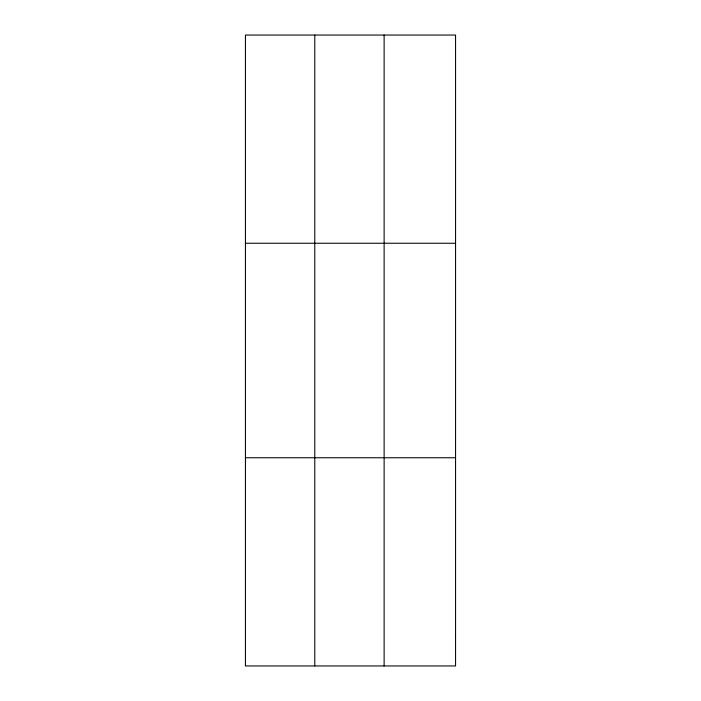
<?xml version="1.0" encoding="UTF-8"?>
<svg xmlns="http://www.w3.org/2000/svg" width="701" height="701" viewBox="0 0 701 701"><rect width="100%" height="100%" fill="white"/><g stroke="black" fill="none" stroke-linecap="round" stroke-linejoin="round"><path stroke-width="1.05" d="M314.775 35.05L314.775 665.95M384.122 35.05L384.122 665.95M245.438 243.247L455.562 243.247M245.438 457.753L455.562 457.753M455.562 636.21L455.562 665.95L245.438 665.95L245.438 35.05L455.562 35.05L455.562 636.21"/></g></svg>
